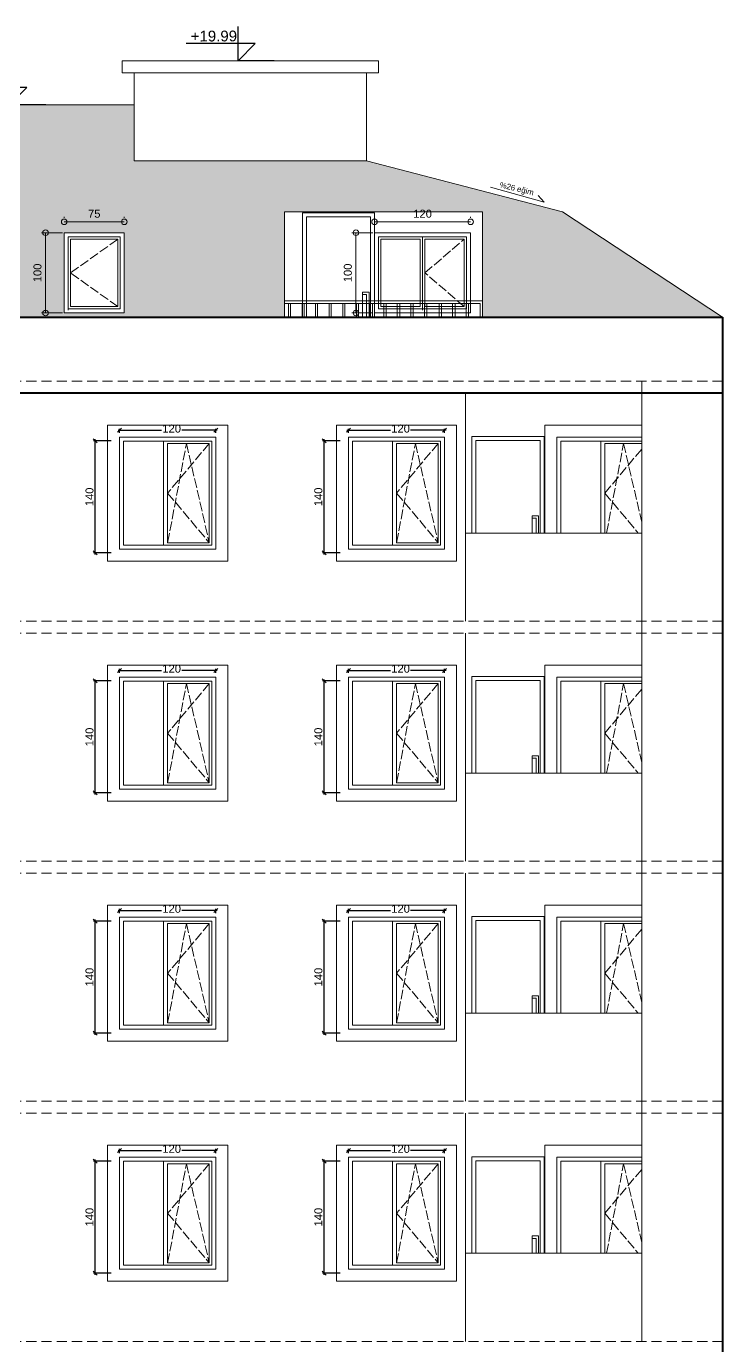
# Model space of a CAD drawing. Header units: millimetres. Extents: x 2990 to 12965, y 2692 to 30610.
# Drawn here: x 8072 to 8942, y 28720 to 30368 of the extents above; entities that cross this region are included whole.
import ezdxf
from ezdxf.enums import TextEntityAlignment as Align

# ---------------------------------------------------------------- set-up
doc = ezdxf.new("R2010")
doc.units = ezdxf.units.MM
doc.linetypes.add('ACAD_ISO02W100', pattern=[15, 12, -3])
doc.linetypes.add('HIDDENX2', pattern=[19.05, 12.7, -6.35])
for name, color, linetype, lineweight in [('SEM_DUVAR1', 136, 'Continuous', 40), ('SEM_IC OLCU', 140, 'Continuous', 13), ('SEM_KAPI', 30, 'Continuous', 18), ('SEM_KOLON TARAMA1', 8, 'Continuous', 13), ('SEM_PENCERE', 133, 'Continuous', 13), ('SEM_TEFRIS', 225, 'Continuous', 9), ('SEM_YAZI2', 53, 'Continuous', 9)]:
    doc.layers.add(name, color=color, linetype=linetype, lineweight=lineweight)
doc.layers.add('SEM_KOT', color=173, linetype='Continuous')
doc.styles.add('arial_1_18', font='arial.ttf', dxfattribs={"height": 0.2})
doc.styles.get("Standard").update_dxf_attribs({"font": 'arial.ttf'})
doc.styles.add('ÖLÇÜ YAZI', font='arial.ttf')
doc.dimstyles.new('1-50-İC', dxfattribs={"dimtxt": 10, "dimasz": 7, "dimexe": 5, "dimexo": 25, "dimgap": 5, "dimtad": 1, "dimdec": 0, "dimtxsty": 'Standard', "dimblk": 'ORIGIN', "dimcen": 5, "dimdle": 7, "dimclrd": 256, "dimclre": 256, "dimclrt": 256, "dimadec": 0, "dimazin": 0, "dimtfac": 1, "dimtdec": 0, "dimtix": 1, "dimtmove": 0, "dimatfit": 3, "dimldrblk": 'ORIGIN', "dimfxl": 1, "dimlwd": -1, "dimlwe": -1, "dimarcsym": 0})
doc.dimstyles.new('ÖLÇÜ50', dxfattribs={"dimscale": 100, "dimtxt": 0.1, "dimasz": 0.05, "dimexe": 0.02, "dimexo": 0.1, "dimgap": 0.02, "dimtad": 1, "dimdec": 0, "dimrnd": 0.5, "dimzin": 9, "dimdsep": 46, "dimtxsty": 'ÖLÇÜ YAZI', "dimblk": 'OBLIQUE', "dimcen": 0, "dimdle": 0.02, "dimclrd": 256, "dimclre": 256, "dimclrt": 256, "dimadec": 0, "dimazin": 0, "dimtfac": 1, "dimtdec": 0, "dimtix": 1, "dimtmove": 2, "dimatfit": 3, "dimldrblk": 'DOT', "dimfxl": 0.2, "dimfxlon": 1, "dimarcsym": 0})

# ---------------------------------------------------------------- blocks, each defined once
blk = doc.blocks.new('_Oblique')
at = {"color": 0, "linetype": 'ByBlock', "lineweight": -2}
blk.add_line((-0.5, -0.5), (0.5, 0.5), dxfattribs=at)
blk = doc.blocks.new('*D1866')
at = {"layer": 'Defpoints', "color": 0, "transparency": 16777216}
for p in [(8443.7, 28950.4), (8475.4, 28950.4), (8475.4, 28810.4)]:
    blk.add_point(p, dxfattribs=at)
at = {"layer": 'SEM_IC OLCU', "lineweight": -2, "transparency": 16777216}
for p, q in [((8463.7, 28950.4), (8441.7, 28950.4)), ((8443.7, 28808.4), (8443.7, 28952.4)), ((8463.7, 28810.4), (8441.7, 28810.4))]:
    blk.add_line(p, q, dxfattribs=at)
at = {"layer": 'SEM_IC OLCU', "lineweight": -2, "transparency": 16777216, "xscale": 5, "yscale": 5, "zscale": 5}
for p, rotation in [((8443.7, 28950.4), 90), ((8443.7, 28810.4), 270)]:
    blk.add_blockref('_Oblique', p, dxfattribs=dict(at, rotation=rotation))
at = {"layer": 'SEM_IC OLCU', "transparency": 16777216, "insert": (8436.6, 28880.4), "char_height": 10, "attachment_point": 5, "rotation": 90, "style": 'ÖLÇÜ YAZI'}
blk.add_mtext('140', dxfattribs=at)
blk = doc.blocks.new('_Dot')
at = {"color": 0, "linetype": 'ByBlock', "lineweight": -2}
blk.add_line((-0.5, 0), (-1, 0), dxfattribs=at)
at = {"color": 0, "linetype": 'ByBlock', "const_width": 0.5}
blk.add_lwpolyline([(-0.25, 0, 1), (0.25, 0, 1)], format="xyb", close=True, dxfattribs=at)
blk = doc.blocks.new('*D1867')
at = {"layer": 'Defpoints', "color": 0, "transparency": 16777216}
for p in [(8474.3, 28950.4), (8594.3, 28963.6), (8594.3, 28950.4)]:
    blk.add_point(p, dxfattribs=at)
at = {"layer": 'SEM_IC OLCU', "lineweight": -2, "transparency": 16777216}
for p, q in [((8474.3, 28960.4), (8474.3, 28965.6)), ((8594.3, 28960.4), (8594.3, 28965.6)), ((8472.3, 28963.6), (8526.7, 28963.6)), ((8596.3, 28963.6), (8551.8, 28963.6))]:
    blk.add_line(p, q, dxfattribs=at)
at = {"layer": 'SEM_IC OLCU', "lineweight": -2, "transparency": 16777216, "xscale": 5, "yscale": 5, "zscale": 5, "rotation": 180}
blk.add_blockref('_Oblique', (8474.3, 28963.6), dxfattribs=at)
at = {"layer": 'SEM_IC OLCU', "lineweight": -2, "transparency": 16777216, "xscale": 5, "yscale": 5, "zscale": 5}
blk.add_blockref('_Oblique', (8594.3, 28963.6), dxfattribs=at)
at = {"layer": 'SEM_IC OLCU', "transparency": 16777216, "insert": (8539.3, 28965.7), "char_height": 10, "attachment_point": 5, "style": 'ÖLÇÜ YAZI'}
blk.add_mtext('120', dxfattribs=at)
blk = doc.blocks.new('*D1868')
at = {"layer": 'Defpoints', "color": 0, "transparency": 16777216}
for p in [(8157.8, 28950.4), (8189.5, 28950.4), (8189.5, 28810.4)]:
    blk.add_point(p, dxfattribs=at)
at = {"layer": 'SEM_IC OLCU', "lineweight": -2, "transparency": 16777216}
for p, q in [((8177.8, 28950.4), (8155.8, 28950.4)), ((8157.8, 28808.4), (8157.8, 28952.4)), ((8177.8, 28810.4), (8155.8, 28810.4))]:
    blk.add_line(p, q, dxfattribs=at)
at = {"layer": 'SEM_IC OLCU', "lineweight": -2, "transparency": 16777216, "xscale": 5, "yscale": 5, "zscale": 5}
for p, rotation in [((8157.8, 28950.4), 90), ((8157.8, 28810.4), 270)]:
    blk.add_blockref('_Oblique', p, dxfattribs=dict(at, rotation=rotation))
at = {"layer": 'SEM_IC OLCU', "transparency": 16777216, "insert": (8150.7, 28880.4), "char_height": 10, "attachment_point": 5, "rotation": 90, "style": 'ÖLÇÜ YAZI'}
blk.add_mtext('140', dxfattribs=at)
blk = doc.blocks.new('*D1869')
at = {"layer": 'Defpoints', "color": 0, "transparency": 16777216}
for p in [(8188.3, 28950.4), (8308.3, 28963.6), (8308.3, 28950.4)]:
    blk.add_point(p, dxfattribs=at)
at = {"layer": 'SEM_IC OLCU', "lineweight": -2, "transparency": 16777216}
for p, q in [((8188.3, 28960.4), (8188.3, 28965.6)), ((8308.3, 28960.4), (8308.3, 28965.6)), ((8186.3, 28963.6), (8240.7, 28963.6)), ((8310.3, 28963.6), (8265.9, 28963.6))]:
    blk.add_line(p, q, dxfattribs=at)
at = {"layer": 'SEM_IC OLCU', "lineweight": -2, "transparency": 16777216, "xscale": 5, "yscale": 5, "zscale": 5, "rotation": 180}
blk.add_blockref('_Oblique', (8188.3, 28963.6), dxfattribs=at)
at = {"layer": 'SEM_IC OLCU', "lineweight": -2, "transparency": 16777216, "xscale": 5, "yscale": 5, "zscale": 5}
blk.add_blockref('_Oblique', (8308.3, 28963.6), dxfattribs=at)
at = {"layer": 'SEM_IC OLCU', "transparency": 16777216, "insert": (8253.3, 28965.7), "char_height": 10, "attachment_point": 5, "style": 'ÖLÇÜ YAZI'}
blk.add_mtext('120', dxfattribs=at)
blk = doc.blocks.new('*D1874')
at = {"layer": 'Defpoints', "color": 0, "transparency": 16777216}
for p in [(8443.7, 29250.4), (8475.4, 29250.4), (8475.4, 29110.4)]:
    blk.add_point(p, dxfattribs=at)
at = {"layer": 'SEM_IC OLCU', "lineweight": -2, "transparency": 16777216}
for p, q in [((8463.7, 29250.4), (8441.7, 29250.4)), ((8443.7, 29108.4), (8443.7, 29252.4)), ((8463.7, 29110.4), (8441.7, 29110.4))]:
    blk.add_line(p, q, dxfattribs=at)
at = {"layer": 'SEM_IC OLCU', "lineweight": -2, "transparency": 16777216, "xscale": 5, "yscale": 5, "zscale": 5}
for p, rotation in [((8443.7, 29250.4), 90), ((8443.7, 29110.4), 270)]:
    blk.add_blockref('_Oblique', p, dxfattribs=dict(at, rotation=rotation))
at = {"layer": 'SEM_IC OLCU', "transparency": 16777216, "insert": (8436.6, 29180.4), "char_height": 10, "attachment_point": 5, "rotation": 90, "style": 'ÖLÇÜ YAZI'}
blk.add_mtext('140', dxfattribs=at)
blk = doc.blocks.new('*D1875')
at = {"layer": 'Defpoints', "color": 0, "transparency": 16777216}
for p in [(8594.3, 29263.6), (8474.3, 29250.4), (8594.3, 29250.4)]:
    blk.add_point(p, dxfattribs=at)
at = {"layer": 'SEM_IC OLCU', "lineweight": -2, "transparency": 16777216}
for p, q in [((8472.3, 29263.6), (8526.7, 29263.6)), ((8474.3, 29260.4), (8474.3, 29265.6)), ((8596.3, 29263.6), (8551.8, 29263.6)), ((8594.3, 29260.4), (8594.3, 29265.6))]:
    blk.add_line(p, q, dxfattribs=at)
at = {"layer": 'SEM_IC OLCU', "lineweight": -2, "transparency": 16777216, "xscale": 5, "yscale": 5, "zscale": 5, "rotation": 180}
blk.add_blockref('_Oblique', (8474.3, 29263.6), dxfattribs=at)
at = {"layer": 'SEM_IC OLCU', "lineweight": -2, "transparency": 16777216, "xscale": 5, "yscale": 5, "zscale": 5}
blk.add_blockref('_Oblique', (8594.3, 29263.6), dxfattribs=at)
at = {"layer": 'SEM_IC OLCU', "transparency": 16777216, "insert": (8539.3, 29265.7), "char_height": 10, "attachment_point": 5, "style": 'ÖLÇÜ YAZI'}
blk.add_mtext('120', dxfattribs=at)
blk = doc.blocks.new('*D1876')
at = {"layer": 'Defpoints', "color": 0, "transparency": 16777216}
for p in [(8157.8, 29250.4), (8189.5, 29250.4), (8189.5, 29110.4)]:
    blk.add_point(p, dxfattribs=at)
at = {"layer": 'SEM_IC OLCU', "lineweight": -2, "transparency": 16777216}
for p, q in [((8177.8, 29250.4), (8155.8, 29250.4)), ((8157.8, 29108.4), (8157.8, 29252.4)), ((8177.8, 29110.4), (8155.8, 29110.4))]:
    blk.add_line(p, q, dxfattribs=at)
at = {"layer": 'SEM_IC OLCU', "lineweight": -2, "transparency": 16777216, "xscale": 5, "yscale": 5, "zscale": 5}
for p, rotation in [((8157.8, 29250.4), 90), ((8157.8, 29110.4), 270)]:
    blk.add_blockref('_Oblique', p, dxfattribs=dict(at, rotation=rotation))
at = {"layer": 'SEM_IC OLCU', "transparency": 16777216, "insert": (8150.7, 29180.4), "char_height": 10, "attachment_point": 5, "rotation": 90, "style": 'ÖLÇÜ YAZI'}
blk.add_mtext('140', dxfattribs=at)
blk = doc.blocks.new('*D1877')
at = {"layer": 'Defpoints', "color": 0, "transparency": 16777216}
for p in [(8308.3, 29263.6), (8188.3, 29250.4), (8308.3, 29250.4)]:
    blk.add_point(p, dxfattribs=at)
at = {"layer": 'SEM_IC OLCU', "lineweight": -2, "transparency": 16777216}
for p, q in [((8186.3, 29263.6), (8240.7, 29263.6)), ((8188.3, 29260.4), (8188.3, 29265.6)), ((8310.3, 29263.6), (8265.9, 29263.6)), ((8308.3, 29260.4), (8308.3, 29265.6))]:
    blk.add_line(p, q, dxfattribs=at)
at = {"layer": 'SEM_IC OLCU', "lineweight": -2, "transparency": 16777216, "xscale": 5, "yscale": 5, "zscale": 5, "rotation": 180}
blk.add_blockref('_Oblique', (8188.3, 29263.6), dxfattribs=at)
at = {"layer": 'SEM_IC OLCU', "lineweight": -2, "transparency": 16777216, "xscale": 5, "yscale": 5, "zscale": 5}
blk.add_blockref('_Oblique', (8308.3, 29263.6), dxfattribs=at)
at = {"layer": 'SEM_IC OLCU', "transparency": 16777216, "insert": (8253.3, 29265.7), "char_height": 10, "attachment_point": 5, "style": 'ÖLÇÜ YAZI'}
blk.add_mtext('120', dxfattribs=at)
blk = doc.blocks.new('*D1882')
at = {"layer": 'Defpoints', "color": 0, "transparency": 16777216}
for p in [(8443.7, 29550.4), (8475.4, 29550.4), (8475.4, 29410.4)]:
    blk.add_point(p, dxfattribs=at)
at = {"layer": 'SEM_IC OLCU', "lineweight": -2, "transparency": 16777216}
for p, q in [((8463.7, 29550.4), (8441.7, 29550.4)), ((8443.7, 29408.4), (8443.7, 29552.4)), ((8463.7, 29410.4), (8441.7, 29410.4))]:
    blk.add_line(p, q, dxfattribs=at)
at = {"layer": 'SEM_IC OLCU', "lineweight": -2, "transparency": 16777216, "xscale": 5, "yscale": 5, "zscale": 5}
for p, rotation in [((8443.7, 29550.4), 90), ((8443.7, 29410.4), 270)]:
    blk.add_blockref('_Oblique', p, dxfattribs=dict(at, rotation=rotation))
at = {"layer": 'SEM_IC OLCU', "transparency": 16777216, "insert": (8436.6, 29480.4), "char_height": 10, "attachment_point": 5, "rotation": 90, "style": 'ÖLÇÜ YAZI'}
blk.add_mtext('140', dxfattribs=at)
blk = doc.blocks.new('*D1883')
at = {"layer": 'Defpoints', "color": 0, "transparency": 16777216}
for p in [(8594.3, 29563.6), (8474.3, 29550.4), (8594.3, 29550.4)]:
    blk.add_point(p, dxfattribs=at)
at = {"layer": 'SEM_IC OLCU', "lineweight": -2, "transparency": 16777216}
for p, q in [((8472.3, 29563.6), (8526.7, 29563.6)), ((8474.3, 29560.4), (8474.3, 29565.6)), ((8596.3, 29563.6), (8551.8, 29563.6)), ((8594.3, 29560.4), (8594.3, 29565.6))]:
    blk.add_line(p, q, dxfattribs=at)
at = {"layer": 'SEM_IC OLCU', "lineweight": -2, "transparency": 16777216, "xscale": 5, "yscale": 5, "zscale": 5, "rotation": 180}
blk.add_blockref('_Oblique', (8474.3, 29563.6), dxfattribs=at)
at = {"layer": 'SEM_IC OLCU', "lineweight": -2, "transparency": 16777216, "xscale": 5, "yscale": 5, "zscale": 5}
blk.add_blockref('_Oblique', (8594.3, 29563.6), dxfattribs=at)
at = {"layer": 'SEM_IC OLCU', "transparency": 16777216, "insert": (8539.3, 29565.7), "char_height": 10, "attachment_point": 5, "style": 'ÖLÇÜ YAZI'}
blk.add_mtext('120', dxfattribs=at)
blk = doc.blocks.new('*D1884')
at = {"layer": 'Defpoints', "color": 0, "transparency": 16777216}
for p in [(8157.8, 29550.4), (8189.5, 29550.4), (8189.5, 29410.4)]:
    blk.add_point(p, dxfattribs=at)
at = {"layer": 'SEM_IC OLCU', "lineweight": -2, "transparency": 16777216}
for p, q in [((8177.8, 29550.4), (8155.8, 29550.4)), ((8157.8, 29408.4), (8157.8, 29552.4)), ((8177.8, 29410.4), (8155.8, 29410.4))]:
    blk.add_line(p, q, dxfattribs=at)
at = {"layer": 'SEM_IC OLCU', "lineweight": -2, "transparency": 16777216, "xscale": 5, "yscale": 5, "zscale": 5}
for p, rotation in [((8157.8, 29550.4), 90), ((8157.8, 29410.4), 270)]:
    blk.add_blockref('_Oblique', p, dxfattribs=dict(at, rotation=rotation))
at = {"layer": 'SEM_IC OLCU', "transparency": 16777216, "insert": (8150.7, 29480.4), "char_height": 10, "attachment_point": 5, "rotation": 90, "style": 'ÖLÇÜ YAZI'}
blk.add_mtext('140', dxfattribs=at)
blk = doc.blocks.new('*D1885')
at = {"layer": 'Defpoints', "color": 0, "transparency": 16777216}
for p in [(8308.3, 29563.6), (8188.3, 29550.4), (8308.3, 29550.4)]:
    blk.add_point(p, dxfattribs=at)
at = {"layer": 'SEM_IC OLCU', "lineweight": -2, "transparency": 16777216}
for p, q in [((8186.3, 29563.6), (8240.7, 29563.6)), ((8188.3, 29560.4), (8188.3, 29565.6)), ((8310.3, 29563.6), (8265.9, 29563.6)), ((8308.3, 29560.4), (8308.3, 29565.6))]:
    blk.add_line(p, q, dxfattribs=at)
at = {"layer": 'SEM_IC OLCU', "lineweight": -2, "transparency": 16777216, "xscale": 5, "yscale": 5, "zscale": 5, "rotation": 180}
blk.add_blockref('_Oblique', (8188.3, 29563.6), dxfattribs=at)
at = {"layer": 'SEM_IC OLCU', "lineweight": -2, "transparency": 16777216, "xscale": 5, "yscale": 5, "zscale": 5}
blk.add_blockref('_Oblique', (8308.3, 29563.6), dxfattribs=at)
at = {"layer": 'SEM_IC OLCU', "transparency": 16777216, "insert": (8253.3, 29565.7), "char_height": 10, "attachment_point": 5, "style": 'ÖLÇÜ YAZI'}
blk.add_mtext('120', dxfattribs=at)
blk = doc.blocks.new('*D1936')
at = {"layer": 'Defpoints', "color": 0, "transparency": 16777216}
for p in [(8443.7, 29850.4), (8475.4, 29850.4), (8475.4, 29710.4)]:
    blk.add_point(p, dxfattribs=at)
at = {"layer": 'SEM_IC OLCU', "lineweight": -2, "transparency": 16777216}
for p, q in [((8463.7, 29850.4), (8441.7, 29850.4)), ((8443.7, 29708.4), (8443.7, 29852.4)), ((8463.7, 29710.4), (8441.7, 29710.4))]:
    blk.add_line(p, q, dxfattribs=at)
at = {"layer": 'SEM_IC OLCU', "lineweight": -2, "transparency": 16777216, "xscale": 5, "yscale": 5, "zscale": 5}
for p, rotation in [((8443.7, 29850.4), 90), ((8443.7, 29710.4), 270)]:
    blk.add_blockref('_Oblique', p, dxfattribs=dict(at, rotation=rotation))
at = {"layer": 'SEM_IC OLCU', "transparency": 16777216, "insert": (8436.6, 29780.4), "char_height": 10, "attachment_point": 5, "rotation": 90, "style": 'ÖLÇÜ YAZI'}
blk.add_mtext('140', dxfattribs=at)
blk = doc.blocks.new('*D1937')
at = {"layer": 'Defpoints', "color": 0, "transparency": 16777216}
for p in [(8594.3, 29863.6), (8474.3, 29850.4), (8594.3, 29850.4)]:
    blk.add_point(p, dxfattribs=at)
at = {"layer": 'SEM_IC OLCU', "lineweight": -2, "transparency": 16777216}
for p, q in [((8472.3, 29863.6), (8526.7, 29863.6)), ((8474.3, 29860.4), (8474.3, 29865.6)), ((8596.3, 29863.6), (8551.8, 29863.6)), ((8594.3, 29860.4), (8594.3, 29865.6))]:
    blk.add_line(p, q, dxfattribs=at)
at = {"layer": 'SEM_IC OLCU', "lineweight": -2, "transparency": 16777216, "xscale": 5, "yscale": 5, "zscale": 5, "rotation": 180}
blk.add_blockref('_Oblique', (8474.3, 29863.6), dxfattribs=at)
at = {"layer": 'SEM_IC OLCU', "lineweight": -2, "transparency": 16777216, "xscale": 5, "yscale": 5, "zscale": 5}
blk.add_blockref('_Oblique', (8594.3, 29863.6), dxfattribs=at)
at = {"layer": 'SEM_IC OLCU', "transparency": 16777216, "insert": (8539.3, 29865.7), "char_height": 10, "attachment_point": 5, "style": 'ÖLÇÜ YAZI'}
blk.add_mtext('120', dxfattribs=at)
blk = doc.blocks.new('*D1938')
at = {"layer": 'Defpoints', "color": 0, "transparency": 16777216}
for p in [(8157.8, 29850.4), (8189.5, 29850.4), (8189.5, 29710.4)]:
    blk.add_point(p, dxfattribs=at)
at = {"layer": 'SEM_IC OLCU', "lineweight": -2, "transparency": 16777216}
for p, q in [((8177.8, 29850.4), (8155.8, 29850.4)), ((8157.8, 29708.4), (8157.8, 29852.4)), ((8177.8, 29710.4), (8155.8, 29710.4))]:
    blk.add_line(p, q, dxfattribs=at)
at = {"layer": 'SEM_IC OLCU', "lineweight": -2, "transparency": 16777216, "xscale": 5, "yscale": 5, "zscale": 5}
for p, rotation in [((8157.8, 29850.4), 90), ((8157.8, 29710.4), 270)]:
    blk.add_blockref('_Oblique', p, dxfattribs=dict(at, rotation=rotation))
at = {"layer": 'SEM_IC OLCU', "transparency": 16777216, "insert": (8150.7, 29780.4), "char_height": 10, "attachment_point": 5, "rotation": 90, "style": 'ÖLÇÜ YAZI'}
blk.add_mtext('140', dxfattribs=at)
blk = doc.blocks.new('*D1939')
at = {"layer": 'Defpoints', "color": 0, "transparency": 16777216}
for p in [(8308.3, 29863.6), (8188.3, 29850.4), (8308.3, 29850.4)]:
    blk.add_point(p, dxfattribs=at)
at = {"layer": 'SEM_IC OLCU', "lineweight": -2, "transparency": 16777216}
for p, q in [((8186.3, 29863.6), (8240.7, 29863.6)), ((8188.3, 29860.4), (8188.3, 29865.6)), ((8310.3, 29863.6), (8265.9, 29863.6)), ((8308.3, 29860.4), (8308.3, 29865.6))]:
    blk.add_line(p, q, dxfattribs=at)
at = {"layer": 'SEM_IC OLCU', "lineweight": -2, "transparency": 16777216, "xscale": 5, "yscale": 5, "zscale": 5, "rotation": 180}
blk.add_blockref('_Oblique', (8188.3, 29863.6), dxfattribs=at)
at = {"layer": 'SEM_IC OLCU', "lineweight": -2, "transparency": 16777216, "xscale": 5, "yscale": 5, "zscale": 5}
blk.add_blockref('_Oblique', (8308.3, 29863.6), dxfattribs=at)
at = {"layer": 'SEM_IC OLCU', "transparency": 16777216, "insert": (8253.3, 29865.7), "char_height": 10, "attachment_point": 5, "style": 'ÖLÇÜ YAZI'}
blk.add_mtext('120', dxfattribs=at)
blk = doc.blocks.new('_Origin')
at = {"color": 0, "linetype": 'ByBlock', "lineweight": -2}
blk.add_line((0, 0), (-1, 0), dxfattribs=at)
blk.add_circle((0, 0), 0.5, dxfattribs=at)
blk = doc.blocks.new('*D1944')
at = {"layer": 'Defpoints', "color": 0, "transparency": 16777216}
for p in [(8529.8, 30110.5), (8483.5, 30010.2), (8529.8, 30010.2)]:
    blk.add_point(p, dxfattribs=at)
at = {"layer": 'SEM_IC OLCU', "transparency": 16777216}
for p, q in [((8504.8, 30110.5), (8478.5, 30110.5)), ((8483.5, 30103.5), (8483.5, 30017.2)), ((8504.8, 30010.2), (8478.5, 30010.2))]:
    blk.add_line(p, q, dxfattribs=at)
at = {"layer": 'SEM_IC OLCU', "transparency": 16777216, "xscale": 7, "yscale": 7, "zscale": 7}
for p, rotation in [((8483.5, 30110.5), 90), ((8483.5, 30010.2), 270)]:
    blk.add_blockref('_Origin', p, dxfattribs=dict(at, rotation=rotation))
at = {"layer": 'SEM_IC OLCU', "transparency": 16777216, "insert": (8473.4, 30060.3), "char_height": 10, "attachment_point": 5, "rotation": 90}
blk.add_mtext('100', dxfattribs=at)
blk = doc.blocks.new('*D1958')
at = {"layer": 'Defpoints', "color": 0, "transparency": 16777216}
for p in [(8506.8, 30124.1), (8506.8, 30105.5), (8626.8, 30105.5)]:
    blk.add_point(p, dxfattribs=at)
at = {"layer": 'SEM_IC OLCU', "transparency": 16777216}
for p, q in [((8506.8, 30130.5), (8506.8, 30129.1)), ((8619.8, 30124.1), (8513.8, 30124.1)), ((8626.8, 30130.5), (8626.8, 30129.1))]:
    blk.add_line(p, q, dxfattribs=at)
at = {"layer": 'SEM_IC OLCU', "transparency": 16777216, "xscale": 7, "yscale": 7, "zscale": 7, "rotation": 180}
blk.add_blockref('_Origin', (8506.8, 30124.1), dxfattribs=at)
at = {"layer": 'SEM_IC OLCU', "transparency": 16777216, "xscale": 7, "yscale": 7, "zscale": 7}
blk.add_blockref('_Origin', (8626.8, 30124.1), dxfattribs=at)
at = {"layer": 'SEM_IC OLCU', "transparency": 16777216, "insert": (8566.8, 30134.2), "char_height": 10, "attachment_point": 5}
blk.add_mtext('120', dxfattribs=at)
blk = doc.blocks.new('*D1248')
at = {"layer": 'Defpoints', "color": 0, "transparency": 16777216}
for p in [(139666.6, 14162.2), (139620.3, 14061.9), (139666.6, 14061.9)]:
    blk.add_point(p, dxfattribs=at)
at = {"layer": 'SEM_IC OLCU', "transparency": 16777216}
for p, q in [((139641.6, 14162.2), (139615.3, 14162.2)), ((139620.3, 14155.2), (139620.3, 14068.9)), ((139641.6, 14061.9), (139615.3, 14061.9))]:
    blk.add_line(p, q, dxfattribs=at)
at = {"layer": 'SEM_IC OLCU', "transparency": 16777216, "xscale": 7, "yscale": 7, "zscale": 7}
for p, rotation in [((139620.3, 14162.2), 90), ((139620.3, 14061.9), 270)]:
    blk.add_blockref('_Origin', p, dxfattribs=dict(at, rotation=rotation))
at = {"layer": 'SEM_IC OLCU', "transparency": 16777216, "insert": (139610.2, 14112), "char_height": 10, "attachment_point": 5, "rotation": 90}
blk.add_mtext('100', dxfattribs=at)
blk = doc.blocks.new('*D1249')
at = {"layer": 'Defpoints', "color": 0, "transparency": 16777216}
for p in [(139643.6, 14175.8), (139643.6, 14157.2), (139718.6, 14157.2)]:
    blk.add_point(p, dxfattribs=at)
at = {"layer": 'SEM_IC OLCU', "transparency": 16777216}
for p, q in [((139643.6, 14182.2), (139643.6, 14180.8)), ((139718.6, 14182.2), (139718.6, 14180.8)), ((139711.6, 14175.8), (139650.6, 14175.8))]:
    blk.add_line(p, q, dxfattribs=at)
at = {"layer": 'SEM_IC OLCU', "transparency": 16777216, "xscale": 7, "yscale": 7, "zscale": 7, "rotation": 180}
blk.add_blockref('_Origin', (139643.6, 14175.8), dxfattribs=at)
at = {"layer": 'SEM_IC OLCU', "transparency": 16777216, "xscale": 7, "yscale": 7, "zscale": 7}
blk.add_blockref('_Origin', (139718.6, 14175.8), dxfattribs=at)
at = {"layer": 'SEM_IC OLCU', "transparency": 16777216, "insert": (139681.1, 14185.9), "char_height": 10, "attachment_point": 5}
blk.add_mtext('75', dxfattribs=at)
blk = doc.blocks.new('ertywer')
at = {"layer": 'SEM_KOT'}
for points in [[(27325.5, 7111.4), (27325.5, 7171.4)], [(27325.5, 7111.4), (27295.5, 7141.4)], [(27295.5, 7141.4), (27415.5, 7141.4)], [(27262.9, 7111.4), (27325.5, 7111.4)]]:
    blk.add_lwpolyline(points, dxfattribs=at)
blk = doc.blocks.new('RTJ')
at = {"layer": 'SEM_PENCERE'}
for p, q in [((139648.6, 14065.5), (139648.6, 14157.2)), ((139713.6, 14157.2), (139648.6, 14157.2)), ((139648.6, 14157.2), (139648.6, 14066.9)), ((139710.6, 14154.2), (139651.6, 14154.2)), ((139651.6, 14154.2), (139651.6, 14069.9)), ((139710.6, 14069.9), (139710.6, 14154.2)), ((139713.6, 14066.9), (139713.6, 14157.2)), ((139713.6, 14066.9), (139648.6, 14066.9)), ((139710.6, 14069.9), (139651.6, 14069.9))]:
    blk.add_line(p, q, dxfattribs=at)
at = {"layer": 'SEM_PENCERE', "linetype": 'ACAD_ISO02W100', "transparency": 33554630}
for p, q in [((139651.6, 14112), (139710.6, 14154.2)), ((139710.6, 14069.9), (139651.6, 14112))]:
    blk.add_line(p, q, dxfattribs=at)
at = {"layer": 'SEM_YAZI2'}
for p, q in [((139718.6, 14162.2), (139643.6, 14162.2)), ((139643.6, 14162.2), (139643.6, 14061.9)), ((139718.6, 14061.9), (139718.6, 14162.2)), ((139718.6, 14061.9), (139643.6, 14061.9))]:
    blk.add_line(p, q, dxfattribs=at)
at = {"layer": 'SEM_IC OLCU'}
dim = blk.add_aligned_dim(p1=(139718.6, 14157.2), p2=(139643.6, 14157.2), distance=-18.6, dimstyle='1-50-İC', override={"dimdec": 0, "dimatfit": 2}, dxfattribs=at)
dim.commit()
dim.dimension.update_dxf_attribs({"geometry": '*D1249', "text_midpoint": (139681.1, 14185.9)})
dim = blk.add_linear_dim(base=(139620.3, 14061.9), p1=(139666.6, 14162.2), p2=(139666.6, 14061.9), angle=270, dimstyle='1-50-İC', override={"dimdec": 0, "dimatfit": 2}, dxfattribs=at)
dim.commit()
dim.dimension.update_dxf_attribs({"geometry": '*D1248', "text_midpoint": (139610.2, 14112)})

msp = doc.modelspace()

# ---------------------------------------------------------------- hatches: boundary and pattern name
at = {"layer": 'SEM_TEFRIS'}
h = msp.add_hatch(dxfattribs=at)
h.set_pattern_fill('AR-RSHKE', color=256, scale=0.1)
h.set_pattern_definition([(0, (-64699.35, 35979.502), (64.77, 30.48), [15.24, -12.7, 17.78, -7.62, 22.86, -10.16]), (0, (-64684.11, 35980.772), (64.77, 30.48), [12.7, -48.26, 10.16, -15.24]), (0, (-64653.63, 35977.597), (64.77, 30.48), [7.62, -78.74]), (90, (-64699.35, 35979.502), (-21.59, 30.48), [29.21, -92.71]), (90, (-64684.11, 35979.502), (-21.59, 30.48), [28.575, -93.345]), (90, (-64671.41, 35979.502), (-21.59, 30.48), [26.67, -95.25]), (90, (-64653.63, 35977.597), (-21.59, 30.48), [29.21, -92.71]), (90, (-64646.01, 35977.597), (-21.59, 30.48), [29.21, -92.71]), (90, (-64623.15, 35979.502), (-21.59, 30.48), [27.94, -93.98])])
h.paths.add_polyline_path([(7972.8, 30136.7), (7972.8, 30005.2), (8394.1, 30005.2), (8394.1, 30136.7), (8641.6, 30136.7), (8641.6, 30005.2), (8941.6, 30005.2), (8741.6, 30136.7), (8496.6, 30200.4), (8206.6, 30200.4), (8206.6, 30270.2), (7941.5, 30270.2), (7428.3, 30136.7), (7278.3, 30005.2), (7529.4, 30005.2), (7529.4, 30136.7)])
h.paths.add_polyline_path([(8119.1, 30110.5), (8194.1, 30110.5), (8194.1, 30010.2), (8119.1, 30010.2)], flags=16)
h.paths.add_polyline_path([(8124.1, 30105.5), (8189.1, 30105.5), (8189.1, 30015.2), (8124.1, 30015.2)], flags=0)
h.paths.add_polyline_path([(8552.2, 30123.8), (8580.5, 30123.8), (8580.5, 30144.4), (8552.2, 30144.4)], flags=25)
h.paths.add_polyline_path([(7671.3, 30123.8), (7699.6, 30123.8), (7699.6, 30144.4), (7671.3, 30144.4)], flags=25)

# ---------------------------------------------------------------- linework, layer by layer
at = {"layer": 'SEM_DUVAR1'}
for p, q in [((7228.3, 30005.2), (8941.6, 30005.2)), ((8941.6, 30005.2), (8941.6, 28425.2)), ((8941.6, 29910.2), (7278.3, 29910.2))]:
    msp.add_line(p, q, dxfattribs=at)
at = {"layer": 'SEM_KAPI', "elevation": 0}
for points in [[(8416.9, 30005.2), (8416.9, 30135.4), (8506.9, 30135.4), (8506.9, 30005.2)], [(8501.9, 30005.2), (8501.9, 30130.4), (8421.9, 30130.4), (8421.9, 30005.2)], [(8491.9, 30033.4), (8496.9, 30033.4), (8496.9, 30004.4)]]:
    msp.add_lwpolyline(points, dxfattribs=at)
msp.add_lwpolyline([(8499.9, 30004.4), (8491.9, 30004.4), (8491.9, 30036.4), (8499.9, 30036.4)], close=True, dxfattribs=at)
at = {"layer": 'SEM_KAPI'}
for points in [[(8628.5, 29735.2), (8628.5, 29855.9), (8718.5, 29855.9), (8718.5, 29735.2)], [(8713.5, 29735.2), (8713.5, 29850.9), (8633.5, 29850.9), (8633.5, 29735.2)], [(8703.5, 29735.2), (8703.5, 29756.9), (8711.5, 29756.9), (8711.5, 29735.2)], [(8703.5, 29753.9), (8708.5, 29753.9), (8708.5, 29735.2)], [(8628.5, 29435.2), (8628.5, 29555.9), (8718.5, 29555.9), (8718.5, 29435.2)], [(8713.5, 29435.2), (8713.5, 29550.9), (8633.5, 29550.9), (8633.5, 29435.2)], [(8703.5, 29435.2), (8703.5, 29456.9), (8711.5, 29456.9), (8711.5, 29435.2)], [(8703.5, 29453.9), (8708.5, 29453.9), (8708.5, 29435.2)], [(8628.5, 29135.2), (8628.5, 29255.9), (8718.5, 29255.9), (8718.5, 29135.2)], [(8713.5, 29135.2), (8713.5, 29250.9), (8633.5, 29250.9), (8633.5, 29135.2)], [(8703.5, 29135.2), (8703.5, 29156.9), (8711.5, 29156.9), (8711.5, 29135.2)], [(8703.5, 29153.9), (8708.5, 29153.9), (8708.5, 29135.2)], [(8628.5, 28835.2), (8628.5, 28955.9), (8718.5, 28955.9), (8718.5, 28835.2)], [(8713.5, 28835.2), (8713.5, 28950.9), (8633.5, 28950.9), (8633.5, 28835.2)], [(8703.5, 28835.2), (8703.5, 28856.9), (8711.5, 28856.9), (8711.5, 28835.2)], [(8703.5, 28853.9), (8708.5, 28853.9), (8708.5, 28835.2)]]:
    msp.add_lwpolyline(points, dxfattribs=at)
at = {"layer": 'SEM_PENCERE'}
for p, q in [((8621.8, 30105.5, 0), (8511.8, 30105.5, 0)), ((8511.8, 30105.5, 0), (8511.8, 30015.2, 0)), ((8563.8, 30102.5, 0), (8514.8, 30102.5, 0)), ((8514.8, 30102.5, 0), (8514.8, 30018.2, 0)), ((8563.8, 30018.2, 0), (8563.8, 30102.5, 0)), ((8566.8, 30013.8, 0), (8566.8, 30105.5, 0)), ((8618.8, 30102.5, 0), (8569.8, 30102.5, 0)), ((8569.8, 30102.5, 0), (8569.8, 30018.2, 0)), ((8618.8, 30018.2, 0), (8618.8, 30102.5, 0)), ((8621.8, 30015.2, 0), (8621.8, 30105.5, 0)), ((8394.1, 30025.2), (8641.6, 30025.2)), ((8394.1, 30022.2), (8638.6, 30022.2)), ((8399.2, 30005.2), (8399.2, 30022.2)), ((8401.7, 30022.2), (8401.7, 30005.2)), ((8416.2, 30005.2), (8416.2, 30022.2)), ((8418.7, 30022.2), (8418.7, 30005.2)), ((8433.2, 30005.2), (8433.2, 30022.2)), ((8435.7, 30022.2), (8435.7, 30005.2)), ((8450.2, 30005.2), (8450.2, 30022.2)), ((8452.7, 30022.2), (8452.7, 30005.2)), ((8467.2, 30005.2), (8467.2, 30022.2)), ((8469.7, 30022.2), (8469.7, 30005.2)), ((8484.2, 30005.2), (8484.2, 30022.2)), ((8486.7, 30022.2), (8486.7, 30005.2)), ((8501.2, 30005.2), (8501.2, 30022.2)), ((8504.2, 30005.2), (8504.2, 30022.2)), ((8518.2, 30005.2), (8518.2, 30022.2)), ((8521.2, 30005.2), (8521.2, 30022.2)), ((8535.2, 30005.2), (8535.2, 30022.2)), ((8538.2, 30005.2), (8538.2, 30022.2)), ((8552.2, 30005.2), (8552.2, 30022.2)), ((8555.2, 30005.2), (8555.2, 30022.2)), ((8569.2, 30005.2), (8569.2, 30022.2)), ((8572.2, 30005.2), (8572.2, 30022.2)), ((8587.3, 30005.2), (8587.3, 30022.2)), ((8590.3, 30005.2), (8590.3, 30022.2)), ((8604.3, 30005.2), (8604.3, 30022.2)), ((8607.3, 30005.2), (8607.3, 30022.2)), ((8621.3, 30005.2), (8621.3, 30022.2)), ((8624.3, 30005.2), (8624.3, 30022.2)), ((8638.6, 30005.2), (8638.6, 30022.2)), ((8641.6, 30005.2), (8641.6, 30025.2)), ((8621.8, 30015.2, 0), (8511.8, 30015.2, 0)), ((8563.8, 30018.2, 0), (8514.8, 30018.2, 0)), ((8618.8, 30018.2, 0), (8569.8, 30018.2, 0))]:
    msp.add_line(p, q, dxfattribs=at)
at = {"layer": 'SEM_PENCERE', "linetype": 'ACAD_ISO02W100', "transparency": 33554630}
for p, q in [((8569.8, 30060.3, 0), (8618.8, 30102.5, 0)), ((8618.8, 30018.2, 0), (8569.8, 30060.3, 0))]:
    msp.add_line(p, q, dxfattribs=at)
at = {"layer": 'SEM_PENCERE', "transparency": 33554628}
for p, q in [((8243.3, 29850.2), (8243.3, 29720.2)), ((8529.3, 29850.2), (8529.3, 29720.2)), ((8789.4, 29850.2), (8789.4, 29735.2)), ((8243.3, 29550.2), (8243.3, 29420.2)), ((8529.3, 29550.2), (8529.3, 29420.2)), ((8789.4, 29550.2), (8789.4, 29435.2)), ((8243.3, 29250.2), (8243.3, 29120.2)), ((8529.3, 29250.2), (8529.3, 29120.2)), ((8789.4, 29250.2), (8789.4, 29135.2)), ((8243.3, 28950.2), (8243.3, 28820.2)), ((8529.3, 28950.2), (8529.3, 28820.2)), ((8789.4, 28950.2), (8789.4, 28835.2))]:
    msp.add_line(p, q, dxfattribs=at)
for points in [[(8173.3, 29870.2), (8323.3, 29870.2), (8323.3, 29700.2), (8173.3, 29700.2)], [(8188.3, 29855.2), (8308.3, 29855.2), (8308.3, 29715.2), (8188.3, 29715.2)], [(8459.3, 29870.2), (8609.3, 29870.2), (8609.3, 29700.2), (8459.3, 29700.2)], [(8474.3, 29855.2), (8594.3, 29855.2), (8594.3, 29715.2), (8474.3, 29715.2)], [(8193.3, 29850.2), (8303.3, 29850.2), (8303.3, 29720.2), (8193.3, 29720.2)], [(8300.3, 29847.2), (8248.3, 29847.2), (8248.3, 29723.2), (8300.3, 29723.2)], [(8479.3, 29850.2), (8589.3, 29850.2), (8589.3, 29720.2), (8479.3, 29720.2)], [(8586.3, 29847.2), (8534.3, 29847.2), (8534.3, 29723.2), (8586.3, 29723.2)], [(8173.3, 29570.2), (8323.3, 29570.2), (8323.3, 29400.2), (8173.3, 29400.2)], [(8459.3, 29570.2), (8609.3, 29570.2), (8609.3, 29400.2), (8459.3, 29400.2)], [(8188.3, 29555.2), (8308.3, 29555.2), (8308.3, 29415.2), (8188.3, 29415.2)], [(8193.3, 29550.2), (8303.3, 29550.2), (8303.3, 29420.2), (8193.3, 29420.2)], [(8300.3, 29547.2), (8248.3, 29547.2), (8248.3, 29423.2), (8300.3, 29423.2)], [(8474.3, 29555.2), (8594.3, 29555.2), (8594.3, 29415.2), (8474.3, 29415.2)], [(8479.3, 29550.2), (8589.3, 29550.2), (8589.3, 29420.2), (8479.3, 29420.2)], [(8586.3, 29547.2), (8534.3, 29547.2), (8534.3, 29423.2), (8586.3, 29423.2)], [(8173.3, 29270.2), (8323.3, 29270.2), (8323.3, 29100.2), (8173.3, 29100.2)], [(8459.3, 29270.2), (8609.3, 29270.2), (8609.3, 29100.2), (8459.3, 29100.2)], [(8188.3, 29255.2), (8308.3, 29255.2), (8308.3, 29115.2), (8188.3, 29115.2)], [(8193.3, 29250.2), (8303.3, 29250.2), (8303.3, 29120.2), (8193.3, 29120.2)], [(8300.3, 29247.2), (8248.3, 29247.2), (8248.3, 29123.2), (8300.3, 29123.2)], [(8474.3, 29255.2), (8594.3, 29255.2), (8594.3, 29115.2), (8474.3, 29115.2)], [(8479.3, 29250.2), (8589.3, 29250.2), (8589.3, 29120.2), (8479.3, 29120.2)], [(8586.3, 29247.2), (8534.3, 29247.2), (8534.3, 29123.2), (8586.3, 29123.2)], [(8173.3, 28970.2), (8323.3, 28970.2), (8323.3, 28800.2), (8173.3, 28800.2)], [(8459.3, 28970.2), (8609.3, 28970.2), (8609.3, 28800.2), (8459.3, 28800.2)], [(8188.3, 28955.2), (8308.3, 28955.2), (8308.3, 28815.2), (8188.3, 28815.2)], [(8193.3, 28950.2), (8303.3, 28950.2), (8303.3, 28820.2), (8193.3, 28820.2)], [(8474.3, 28955.2), (8594.3, 28955.2), (8594.3, 28815.2), (8474.3, 28815.2)], [(8479.3, 28950.2), (8589.3, 28950.2), (8589.3, 28820.2), (8479.3, 28820.2)], [(8300.3, 28947.2), (8248.3, 28947.2), (8248.3, 28823.2), (8300.3, 28823.2)], [(8586.3, 28947.2), (8534.3, 28947.2), (8534.3, 28823.2), (8586.3, 28823.2)]]:
    msp.add_lwpolyline(points, close=True, dxfattribs=at)
for points in [[(8719.4, 29735.2), (8719.4, 29870.2), (8840.5, 29870.2)], [(8734.4, 29735.2), (8734.4, 29855.2), (8840.5, 29855.2)], [(8739.4, 29735.2), (8739.4, 29850.2), (8840.5, 29850.2)], [(8840.5, 29847.2), (8794.4, 29847.2), (8794.4, 29735.2)], [(8719.4, 29435.2), (8719.4, 29570.2), (8840.5, 29570.2)], [(8734.4, 29435.2), (8734.4, 29555.2), (8840.5, 29555.2)], [(8739.4, 29435.2), (8739.4, 29550.2), (8840.5, 29550.2)], [(8840.5, 29547.2), (8794.4, 29547.2), (8794.4, 29435.2)], [(8719.4, 29135.2), (8719.4, 29270.2), (8840.5, 29270.2)], [(8734.4, 29135.2), (8734.4, 29255.2), (8840.5, 29255.2)], [(8739.4, 29135.2), (8739.4, 29250.2), (8840.5, 29250.2)], [(8840.5, 29247.2), (8794.4, 29247.2), (8794.4, 29135.2)], [(8719.4, 28835.2), (8719.4, 28970.2), (8840.5, 28970.2)], [(8734.4, 28835.2), (8734.4, 28955.2), (8840.5, 28955.2)], [(8739.4, 28835.2), (8739.4, 28950.2), (8840.5, 28950.2)], [(8840.5, 28947.2), (8794.4, 28947.2), (8794.4, 28835.2)]]:
    msp.add_lwpolyline(points, dxfattribs=at)
at = {"layer": 'SEM_PENCERE', "linetype": 'ACAD_ISO02W100', "transparency": 33554628}
for points in [[(8300.3, 29847.2), (8248.3, 29785.2), (8300.3, 29723.2)], [(8248.3, 29723.2), (8271.8, 29847.2), (8300.3, 29723.2)], [(8586.3, 29847.2), (8534.3, 29785.2), (8586.3, 29723.2)], [(8534.3, 29723.2), (8557.8, 29847.2), (8586.3, 29723.2)], [(8840.5, 29840.1), (8794.4, 29785.2), (8836.3, 29735.2)], [(8796.6, 29735.2), (8817.9, 29847.2), (8840.5, 29748.7)], [(8300.3, 29547.2), (8248.3, 29485.2), (8300.3, 29423.2)], [(8248.3, 29423.2), (8271.8, 29547.2), (8300.3, 29423.2)], [(8586.3, 29547.2), (8534.3, 29485.2), (8586.3, 29423.2)], [(8534.3, 29423.2), (8557.8, 29547.2), (8586.3, 29423.2)], [(8796.6, 29435.2), (8817.9, 29547.2), (8840.5, 29448.7)], [(8840.5, 29540.1), (8794.4, 29485.2), (8836.3, 29435.2)], [(8300.3, 29247.2), (8248.3, 29185.2), (8300.3, 29123.2)], [(8248.3, 29123.2), (8271.8, 29247.2), (8300.3, 29123.2)], [(8586.3, 29247.2), (8534.3, 29185.2), (8586.3, 29123.2)], [(8534.3, 29123.2), (8557.8, 29247.2), (8586.3, 29123.2)], [(8796.6, 29135.2), (8817.9, 29247.2), (8840.5, 29148.7)], [(8840.5, 29240.1), (8794.4, 29185.2), (8836.3, 29135.2)], [(8300.3, 28947.2), (8248.3, 28885.2), (8300.3, 28823.2)], [(8248.3, 28823.2), (8271.8, 28947.2), (8300.3, 28823.2)], [(8586.3, 28947.2), (8534.3, 28885.2), (8586.3, 28823.2)], [(8534.3, 28823.2), (8557.8, 28947.2), (8586.3, 28823.2)], [(8840.5, 28940.1), (8794.4, 28885.2), (8836.3, 28835.2)], [(8796.6, 28835.2), (8817.9, 28947.2), (8840.5, 28848.7)]]:
    msp.add_lwpolyline(points, dxfattribs=at)
at = {"layer": 'SEM_TEFRIS'}
for p, q in [((8840.5, 29625.2), (8840.5, 29925.2)), ((8620.5, 29910.2), (8620.5, 29625.2)), ((8840.5, 29735.2), (8620.5, 29735.2)), ((8840.5, 29325.2), (8840.5, 29625.2)), ((8620.5, 29610.2), (8620.5, 29325.2)), ((8840.5, 29435.2), (8620.5, 29435.2)), ((8840.5, 29025.2), (8840.5, 29325.2)), ((8620.5, 29310.2), (8620.5, 29025.2)), ((8840.5, 29135.2), (8620.5, 29135.2)), ((8840.5, 28725.2), (8840.5, 29025.2)), ((8620.5, 29010.2), (8620.5, 28725.2)), ((8840.5, 28835.2), (8620.5, 28835.2))]:
    msp.add_line(p, q, dxfattribs=at)
at = {"layer": 'SEM_YAZI2'}
for p, q in [((8496.6, 30325.2), (8206.6, 30325.2)), ((8496.6, 30310.2), (8206.6, 30310.2)), ((8206.6, 30200.4), (8206.6, 30310.2)), ((8496.6, 30200.4), (8496.6, 30310.2)), ((7941.5, 30270.2), (8206.6, 30270.2)), ((8496.6, 30200.4), (8206.6, 30200.4)), ((8496.6, 30200.4), (8741.6, 30136.7)), ((8394.1, 30005.2), (8394.1, 30136.7)), ((8641.6, 30136.7), (8394.1, 30136.7)), ((8641.6, 30005.2), (8641.6, 30136.7)), ((8741.6, 30136.7), (8941.6, 30005.2)), ((8626.8, 30110.5, 0), (8506.8, 30110.5, 0)), ((8506.8, 30110.5, 0), (8506.8, 30010.2, 0)), ((8626.8, 30010.2, 0), (8626.8, 30110.5, 0)), ((8626.8, 30010.2, 0), (8506.8, 30010.2, 0))]:
    msp.add_line(p, q, dxfattribs=at)
at = {"layer": 'SEM_YAZI2', "ltscale": 5}
for p, q in [((8651.6, 30167.3, 0), (8718.7, 30148.5, 0)), ((8718.7, 30148.5, 0), (8711, 30157.2, 0))]:
    msp.add_line(p, q, dxfattribs=at)
at = {"layer": 'SEM_YAZI2', "linetype": 'HIDDENX2', "transparency": 33554633}
for p, q in [((8941.6, 29925.2), (7228.3, 29925.2)), ((8941.6, 29625.2), (7278.3, 29625.2)), ((8941.6, 29610.2), (7278.3, 29610.2)), ((8941.6, 29325.2), (7278.3, 29325.2)), ((8941.6, 29310.2), (7278.3, 29310.2)), ((8941.6, 29025.2), (7278.3, 29025.2)), ((8941.6, 29010.2), (7278.3, 29010.2)), ((8941.6, 28725.2), (7278.3, 28725.2))]:
    msp.add_line(p, q, dxfattribs=at)
at = {"layer": 'SEM_YAZI2'}
for points in [[(8206.6, 30325.2), (8191.6, 30325.2), (8191.6, 30310.2), (8206.6, 30310.2)], [(8496.6, 30325.2), (8511.6, 30325.2), (8511.6, 30310.2), (8496.6, 30310.2)]]:
    msp.add_lwpolyline(points, dxfattribs=at)

# ---------------------------------------------------------------- block references
at = {"layer": 'SEM_KOLON TARAMA1'}
msp.add_blockref('RTJ', (-131524.5, 15948.3), dxfattribs=at)
at = {"layer": 'SEM_KOT', "xscale": -0.7200000000000001, "yscale": 0.7200000000000001, "zscale": 0.7200000000000001}
for p in [(28010.6, 25205), (27725.3, 25150)]:
    msp.add_blockref('ertywer', p, dxfattribs=at)

# ---------------------------------------------------------------- texts
at = {"layer": 'SEM_KOT', "style": 'arial_1_18'}
msp.add_text('+19.99', height=13.44, rotation=0.2647, dxfattribs=at).set_placement((8277.1, 30349.4))
at = {"layer": 'SEM_YAZI2', "ltscale": 5}
msp.add_text('%%%26 eğim', height=7, rotation=346.3574, dxfattribs=at).set_placement((8684.5, 30165.7, 0), align=Align.MIDDLE_CENTER)

# ---------------------------------------------------------------- dimensions: what is measured, and where the dimension line sits
at = {"layer": 'SEM_IC OLCU'}
dim = msp.add_aligned_dim(p1=(8626.8, 30105.5, 0), p2=(8506.8, 30105.5, 0), distance=-18.6, dimstyle='1-50-İC', override={"dimdec": 0, "dimatfit": 2}, dxfattribs=at)
dim.commit()
dim.dimension.update_dxf_attribs({"geometry": '*D1958', "text_midpoint": (8566.8, 30134.2, 0)})
dim = msp.add_linear_dim(base=(8483.5, 30010.2, 0), p1=(8529.8, 30110.5, 0), p2=(8529.8, 30010.2, 0), angle=270, dimstyle='1-50-İC', override={"dimdec": 0, "dimatfit": 2}, dxfattribs=at)
dim.commit()
dim.dimension.update_dxf_attribs({"geometry": '*D1944', "text_midpoint": (8473.4, 30060.3, 0)})
at = {"layer": 'SEM_IC OLCU', "transparency": 33554628}
for base, p1, p2, picture, middle in [((8308.3, 29863.6), (8188.3, 29850.4), (8308.3, 29850.4), '*D1939', (8253.3, 29865.7)), ((8594.3, 29863.6), (8474.3, 29850.4), (8594.3, 29850.4), '*D1937', (8539.3, 29865.7)), ((8308.3, 29563.6), (8188.3, 29550.4), (8308.3, 29550.4), '*D1885', (8253.3, 29565.7)), ((8594.3, 29563.6), (8474.3, 29550.4), (8594.3, 29550.4), '*D1883', (8539.3, 29565.7)), ((8308.3, 29263.6), (8188.3, 29250.4), (8308.3, 29250.4), '*D1877', (8253.3, 29265.7)), ((8594.3, 29263.6), (8474.3, 29250.4), (8594.3, 29250.4), '*D1875', (8539.3, 29265.7)), ((8308.3, 28963.6), (8188.3, 28950.4), (8308.3, 28950.4), '*D1869', (8253.3, 28965.7)), ((8594.3, 28963.6), (8474.3, 28950.4), (8594.3, 28950.4), '*D1867', (8539.3, 28965.7))]:
    dim = msp.add_linear_dim(base=base, p1=p1, p2=p2, angle=180, dimstyle='ÖLÇÜ50', dxfattribs=at)
    dim.commit()
    dim.dimension.update_dxf_attribs({"geometry": picture, "text_midpoint": middle, "dimtype": 160})
for base, p1, p2, picture, middle in [((8157.8, 29850.4), (8189.5, 29710.4), (8189.5, 29850.4), '*D1938', (8150.7, 29780.4)), ((8443.7, 29850.4), (8475.4, 29710.4), (8475.4, 29850.4), '*D1936', (8436.6, 29780.4)), ((8157.8, 29550.4), (8189.5, 29410.4), (8189.5, 29550.4), '*D1884', (8150.7, 29480.4)), ((8443.7, 29550.4), (8475.4, 29410.4), (8475.4, 29550.4), '*D1882', (8436.6, 29480.4)), ((8157.8, 29250.4), (8189.5, 29110.4), (8189.5, 29250.4), '*D1876', (8150.7, 29180.4)), ((8443.7, 29250.4), (8475.4, 29110.4), (8475.4, 29250.4), '*D1874', (8436.6, 29180.4)), ((8157.8, 28950.4), (8189.5, 28810.4), (8189.5, 28950.4), '*D1868', (8150.7, 28880.4)), ((8443.7, 28950.4), (8475.4, 28810.4), (8475.4, 28950.4), '*D1866', (8436.6, 28880.4))]:
    dim = msp.add_linear_dim(base=base, p1=p1, p2=p2, angle=90, dimstyle='ÖLÇÜ50', dxfattribs=at)
    dim.commit()
    dim.dimension.update_dxf_attribs({"geometry": picture, "text_midpoint": middle})

doc.saveas('drawing.dxf')
